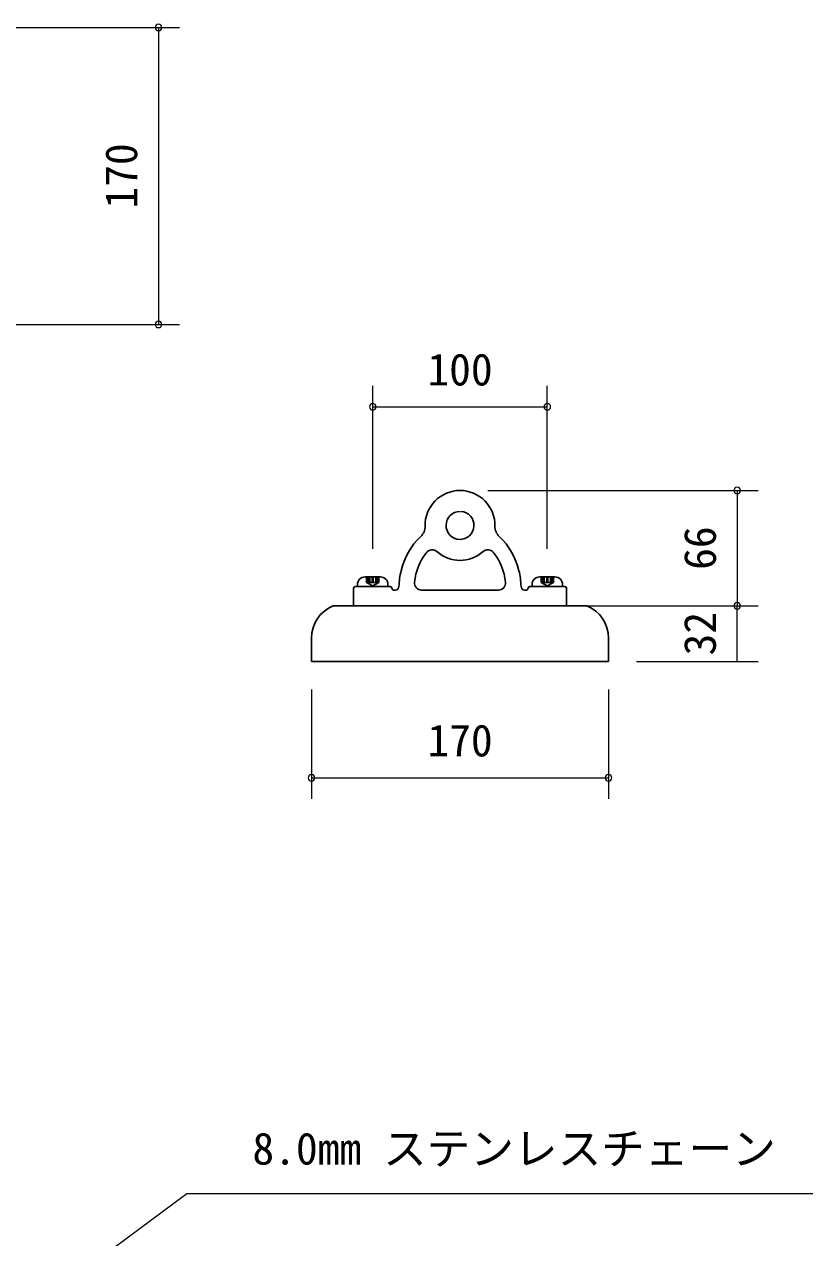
# Model space of a CAD drawing. Units: millimetres on the paper, enlarged 40 times, with parts at other scales. Extents: x 600 to 16200, y 600 to 11280.
# Drawn here: x 10012 to 11818, y 5128 to 7908 of the extents above; entities that cross this region are included whole.
import ezdxf
from ezdxf.enums import TextEntityAlignment as Align

# ---------------------------------------------------------------- set-up
doc = ezdxf.new("R2010")
doc.units = ezdxf.units.MM
doc.header["$LTSCALE"] = 40
for name, color, linetype, lineweight in [('D-STR-DIM\u3000寸法線、寸法値', 7, 'Continuous', 13), ('D-STR-HTXT\u3000旗上げ', 7, 'Continuous', 13), ('D-STR\u3000構造物外形線', 1, 'Continuous', 25)]:
    doc.layers.add(name, color=color, linetype=linetype, lineweight=lineweight)
doc.styles.add('ＭＳ ゴシック', font='')
doc.styles.get('ＭＳ ゴシック').set_extended_font_data('MS Gothic')

msp = doc.modelspace()

# ---------------------------------------------------------------- linework, layer by layer
at = {"layer": 'D-STR-DIM\u3000寸法線、寸法値'}
for p, q in [((9926.05, 7900.66), (10367.46, 7900.66)), ((10319.46, 7900.66), (10319.46, 7220.66)), ((9926.05, 7220.66), (10367.46, 7220.66)), ((10810.1, 6706.13), (10810.1, 7079.84)), ((11210.1, 6706.13), (11210.1, 7079.84)), ((10810.1, 7031.84), (11210.1, 7031.84)), ((11074.1, 6840.13), (11693.07, 6840.13)), ((11645.07, 6840.13), (11645.07, 6576.13)), ((11074.1, 6576.13), (11693.07, 6576.13)), ((11074.1, 6576.13), (11693.07, 6576.13)), ((11645.07, 6448.13), (11645.07, 6576.13)), ((11414.1, 6448.13), (11693.07, 6448.13)), ((10670.1, 6384.13), (10670.1, 6134.09)), ((11350.1, 6384.13), (11350.1, 6134.09)), ((10670.1, 6182.09), (11350.1, 6182.09))]:
    msp.add_line(p, q, dxfattribs=at)
at = {"layer": 'D-STR-DIM\u3000寸法線、寸法値', "lineweight": 0}
for centre, start, end in [((10319.46, 7900.66), 90, 270), ((10319.46, 7900.66), 270, 90), ((10319.46, 7220.66), 90, 270), ((10319.46, 7220.66), 270, 90), ((10810.1, 7031.84), 0, 180), ((11210.1, 7031.84), 0, 180), ((10810.1, 7031.84), 180, 0), ((11210.1, 7031.84), 180, 0), ((11645.07, 6840.13), 90, 270), ((11645.07, 6840.13), 270, 90), ((11645.07, 6576.13), 90, 270), ((11645.07, 6576.13), 270, 90), ((10670.1, 6182.09), 0, 180), ((10670.1, 6182.09), 180, 0), ((11350.1, 6182.09), 0, 180), ((11350.1, 6182.09), 180, 0)]:
    msp.add_arc(centre, 7.5, start, end, dxfattribs=at)
at = {"layer": 'D-STR-HTXT\u3000旗上げ'}
msp.add_lwpolyline([(9919.86, 4885.28), (10384.6, 5229.76), (11818.1, 5229.76)], dxfattribs=at)
at = {"layer": 'D-STR\u3000構造物外形線'}
for p, q in [((10766.1, 6616.13), (10766.1, 6576.13)), ((10766.1, 6616.13), (10766.1, 6576.13)), ((10766.1, 6616.13), (10766.1, 6576.13)), ((10850.1, 6620.13), (10770.1, 6620.13)), ((10775.1, 6624.63), (10775.1, 6620.13)), ((10790.1, 6620.13), (10775.1, 6620.13)), ((10810.1, 6620.13), (10790.1, 6620.13)), ((10810.1, 6642.13), (10792.6, 6642.13)), ((10796.24, 6629.65), (10796.24, 6642.13)), ((10796.24, 6629.65), (10810.1, 6621.65)), ((10810.1, 6629.65), (10796.24, 6629.65)), ((10799.02, 6629.65), (10799.02, 6642.13)), ((10800.4, 6629.65), (10800.4, 6642.13)), ((10803.17, 6629.65), (10803.17, 6642.13)), ((10808.72, 6629.65), (10808.72, 6642.13)), ((10810.1, 6642.13), (10827.6, 6642.13)), ((10823.96, 6629.65), (10810.1, 6621.65)), ((10810.1, 6629.65), (10823.96, 6629.65)), ((10810.1, 6620.13), (10830.1, 6620.13)), ((10811.49, 6629.65), (10811.49, 6642.13)), ((10817.03, 6629.65), (10817.03, 6642.13)), ((10819.81, 6629.65), (10819.81, 6642.13)), ((10821.19, 6629.65), (10821.19, 6642.13)), ((10823.96, 6629.65), (10823.96, 6642.13)), ((10830.1, 6620.13), (10845.1, 6620.13)), ((10845.1, 6624.63), (10845.1, 6620.13)), ((11250.1, 6620.13), (11170.1, 6620.13)), ((11175.1, 6624.63), (11175.1, 6620.13)), ((11190.1, 6620.13), (11175.1, 6620.13)), ((11210.1, 6620.13), (11190.1, 6620.13)), ((11210.1, 6642.13), (11192.6, 6642.13)), ((11196.24, 6629.65), (11196.24, 6642.13)), ((11196.24, 6629.65), (11210.1, 6621.65)), ((11210.1, 6629.65), (11196.24, 6629.65)), ((11199.02, 6629.65), (11199.02, 6642.13)), ((11200.4, 6629.65), (11200.4, 6642.13)), ((11203.17, 6629.65), (11203.17, 6642.13)), ((11208.72, 6629.65), (11208.72, 6642.13)), ((11210.1, 6642.13), (11227.6, 6642.13)), ((11223.96, 6629.65), (11210.1, 6621.65)), ((11210.1, 6629.65), (11223.96, 6629.65)), ((11210.1, 6620.13), (11230.1, 6620.13)), ((11211.49, 6629.65), (11211.49, 6642.13)), ((11217.03, 6629.65), (11217.03, 6642.13)), ((11219.81, 6629.65), (11219.81, 6642.13)), ((11221.19, 6629.65), (11221.19, 6642.13)), ((11223.96, 6629.65), (11223.96, 6642.13)), ((11230.1, 6620.13), (11245.1, 6620.13)), ((11245.1, 6624.63), (11245.1, 6620.13)), ((11254.1, 6616.13), (11254.1, 6576.13)), ((10862.26, 6612.13), (10858.1, 6612.13)), ((11098.22, 6612.13), (10921.1, 6612.13)), ((11157.95, 6612.13), (11162.1, 6612.13)), ((10719.7, 6576.13), (11300.51, 6576.13)), ((10670.1, 6502.13), (10670.1, 6448.13)), ((11350.1, 6502.13), (11350.1, 6448.13)), ((10670.1, 6448.13), (11350.1, 6448.13))]:
    msp.add_line(p, q, dxfattribs=at)
for centre, radius, start, end in [((11010.1, 6760.13), 80, 90, 181.13227), ((11010.1, 6760.13), 80, 358.86773, 90), ((11010.1, 6760.13), 32, 90, 86.13677), ((10898.13, 6757.92), 32, 313.3332, 1.13227), ((11122.08, 6757.92), 32, 178.86773, 226.6668), ((11027.14, 6621.17), 156, 133.3332, 166.93793), ((10993.07, 6621.17), 156, 13.06207, 46.6668), ((10946.41, 6688.3), 16, 48.43143, 140.2535), ((11010.1, 6760.13), 80, 228.43143, 311.56857), ((11073.8, 6688.3), 16, 39.7465, 131.56857), ((11027.14, 6621.17), 121, 140.2535, 166.93793), ((10993.07, 6621.17), 121, 13.06207, 39.7465), ((11066.1, 6612.13), 196, 166.93793, 177.75253), ((11066.1, 6612.13), 161, 166.93793, 173.66481), ((10954.1, 6612.13), 161, 6.33519, 13.06207), ((10954.1, 6612.13), 196, 2.24747, 13.06207), ((10770.1, 6616.13), 4, 90, 180), ((10792.6, 6624.63), 17.5, 90, 180), ((10827.6, 6624.63), 17.5, 0, 90), ((10850.1, 6616.13), 4, 0, 90), ((10858.1, 6616.13), 4, 180, 270), ((10862.26, 6620.13), 8, 270, 357.75253), ((10921.99, 6628.13), 16, 173.66481, 270), ((11098.22, 6628.13), 16, 270, 6.33519), ((11157.95, 6620.13), 8, 182.24747, 270), ((11162.1, 6616.13), 4, 270, 0), ((11170.1, 6616.13), 4, 90, 180), ((11192.6, 6624.63), 17.5, 90, 180), ((11227.6, 6624.63), 17.5, 0, 90), ((11250.1, 6616.13), 4, 0, 90), ((10750.1, 6502.13), 80, 112.32144, 180), ((11270.1, 6502.13), 80, 0, 67.67856)]:
    msp.add_arc(centre, radius, start, end, dxfattribs=at)

# ---------------------------------------------------------------- texts
at = {"layer": 'D-STR-DIM\u3000寸法線、寸法値', "style": 'ＭＳ ゴシック'}
for s, p in [('170', (10233.95, 7560.66)), ('66', (11559.56, 6708.13)), ('32', (11559.56, 6512.13))]:
    msp.add_text(s, height=73.31, rotation=90, dxfattribs=at).set_placement(p, align=Align.MIDDLE_CENTER)
for s, p in [('100', (11010.1, 7117.35)), ('170', (11010.1, 6267.61))]:
    msp.add_text(s, height=73.31, dxfattribs=at).set_placement(p, align=Align.MIDDLE_CENTER)
at = {"layer": 'D-STR-HTXT\u3000旗上げ', "style": 'ＭＳ ゴシック'}
msp.add_text('8.0mm ステンレスチェーン', height=73.31, dxfattribs=at).set_placement((10534.53, 5273.9), align=Align.BOTTOM_LEFT)

doc.saveas('drawing.dxf')
